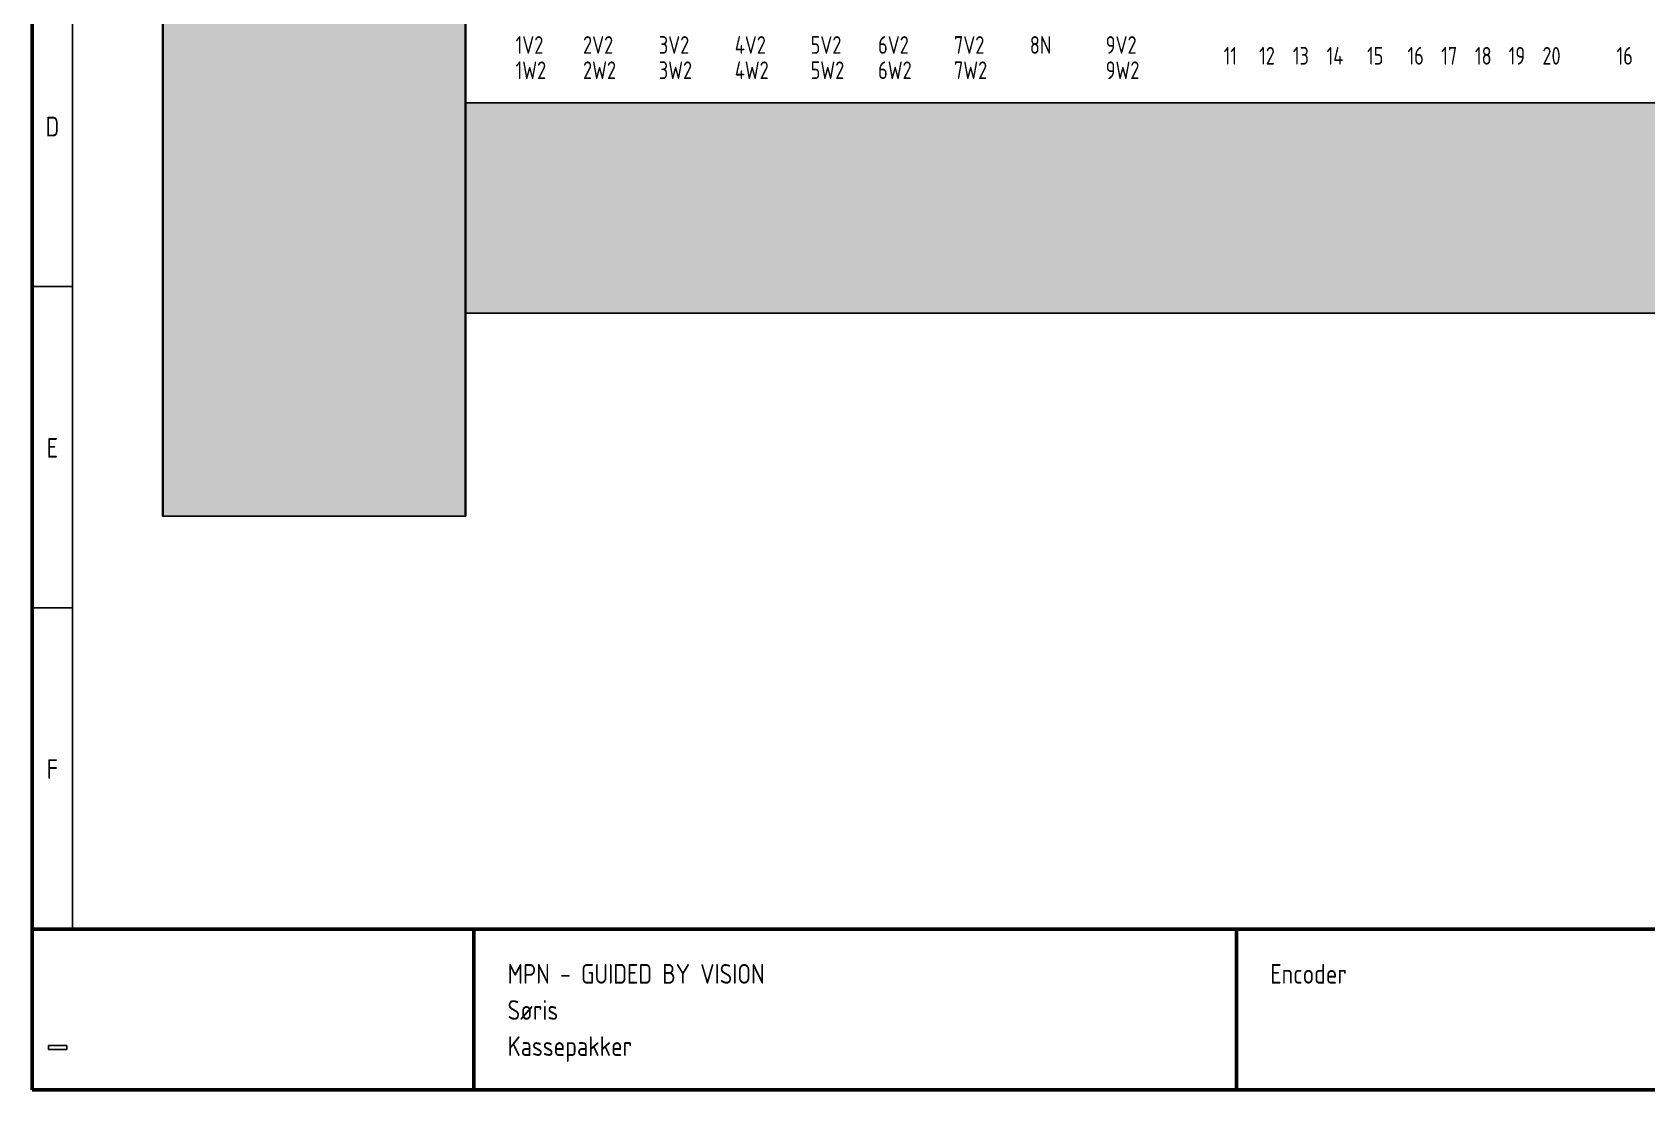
# Model space of a CAD drawing. Header units: millimetres. Extents: x 10 to 410, y 10 to 275.
# Drawn here: x 10 to 211.1, y 10 to 141.7 of the extents above; entities that cross this region are included whole.
import ezdxf
from ezdxf.enums import TextEntityAlignment as Align

# ---------------------------------------------------------------- set-up
doc = ezdxf.new("R2010")
doc.units = ezdxf.units.MM
doc.linetypes.add('Caddy_Solid', pattern=[0])
doc.styles.add('Caddy_Vectorfont1p', font='isocp___.ttf', dxfattribs={"width": 0.9})
picture_1 = doc.add_image_def('image1.bmp', size_in_pixel=(51, 10))

# ---------------------------------------------------------------- blocks, each defined once
blk = doc.blocks.new('Blk1')
at = {"linetype": 'Caddy_Solid', "lineweight": 50}
for p, q in [((10, 10), (10, 275)), ((10, 30), (410, 30)), ((65, 30), (65, 10)), ((160, 30), (160, 10)), ((410, 10), (10, 10))]:
    blk.add_line(p, q, dxfattribs=at)
at = {"linetype": 'Caddy_Solid', "lineweight": 25}
for p, q in [((15, 270), (15, 30)), ((10, 110), (15, 110)), ((10, 70), (15, 70)), ((10, 30), (15, 30))]:
    blk.add_line(p, q, dxfattribs=at)
at = {"lineweight": 25, "style": 'Caddy_Vectorfont1p', "width": 0.9}
for s, p in [('D', (12.5, 128.7)), ('E', (12.5, 88.7)), ('F', (12.5, 48.7))]:
    blk.add_text(s, height=2.45, dxfattribs=at).set_placement(p, align=Align.CENTER)
for s, p in [('MPN - GUIDED BY VISION', (69.2, 23.2)), ('Encoder', (164.2, 23.2)), ('Søris', (69.2, 18.7)), ('Kassepakker', (69.2, 14.2))]:
    blk.add_text(s, height=2.45, dxfattribs=at).set_placement(p)
image = blk.add_image(picture_1, insert=(12, 15), size_in_units=(2.32, 0.484))
blk = doc.blocks.new('Blk333')
at = {"color": 9, "linetype": 'Caddy_Solid', "lineweight": 25, "true_color": 0xc0c0c0}
for p, q in [((63.9, 242), (26.3, 242)), ((26.3, 242), (26.3, 81.4)), ((63.9, 81.4), (63.9, 242)), ((26.3, 81.4), (63.9, 81.4))]:
    blk.add_line(p, q, dxfattribs=at)
blk = doc.blocks.new('Blk334')
at = {"linetype": 'Caddy_Solid', "lineweight": 25}
for p, q in [((64, 132.9), (325.6, 132.9)), ((64, 106.7), (64, 132.9)), ((325.6, 106.7), (64, 106.7))]:
    blk.add_line(p, q, dxfattribs=at)
blk = doc.blocks.new('Blk335')
at = {"linetype": 'Caddy_Solid', "lineweight": 25}
for p, q in [((26.2, 242), (64, 242)), ((26.2, 81.4), (26.2, 242)), ((64, 242), (64, 81.4)), ((64, 81.4), (26.2, 81.4))]:
    blk.add_line(p, q, dxfattribs=at)

msp = doc.modelspace()

# ---------------------------------------------------------------- hatches: boundary and pattern name
for points in [[(63.9, 242), (63.9, 81.4), (26.3, 81.4), (26.3, 242)], [(64, 132.9), (325.6, 132.9), (325.6, 106.7), (64, 106.7)]]:
    msp.add_hatch(color=9).paths.add_polyline_path(points)

# ---------------------------------------------------------------- block references
for name in ['Blk1', 'Blk335', 'Blk333', 'Blk334']:
    msp.add_blockref(name, (0, 0, 1))

# ---------------------------------------------------------------- texts
at = {"lineweight": 25, "style": 'Caddy_Vectorfont1p', "width": 0.837}
for s, p in [('1V2', (70.2, 138.99)), ('2V2', (78.6, 138.99)), ('3V2', (88.04, 138.99)), ('4V2', (97.5, 138.99)), ('5V2', (106.95, 138.99)), ('6V2', (115.35, 138.99)), ('7V2', (124.8, 138.99)), ('8N', (134.25, 138.99)), ('9V2', (143.7, 138.99)), ('11', (158.4, 137.64)), ('12', (162.81, 137.64)), ('13', (167.01, 137.64)), ('14', (171.21, 137.64)), ('15', (176.25, 137.64)), ('16', (181.29, 137.64)), ('17', (185.49, 137.64)), ('18', (189.69, 137.64)), ('19', (193.89, 137.64)), ('20', (198.09, 137.64)), ('16', (207.33, 137.64)), ('1W2', (70.2, 135.84)), ('2W2', (78.6, 135.84)), ('3W2', (88.04, 135.84)), ('4W2', (97.5, 135.84)), ('5W2', (106.95, 135.84)), ('6W2', (115.35, 135.84)), ('7W2', (124.8, 135.84)), ('9W2', (143.7, 135.84))]:
    msp.add_text(s, height=2.205, dxfattribs=at).set_placement(p)

doc.saveas('drawing.dxf')
